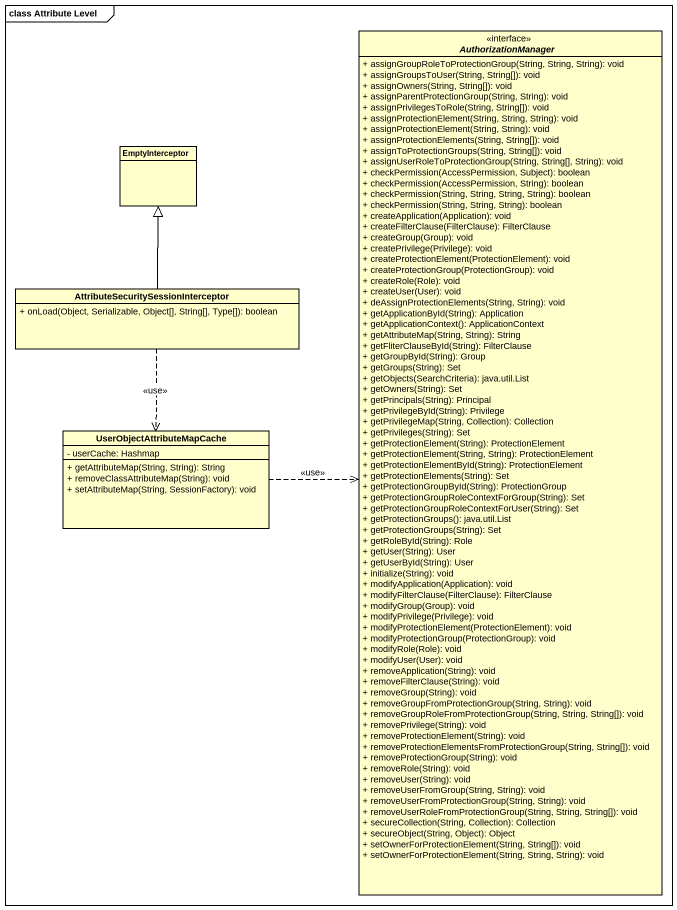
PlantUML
@startuml
mainframe class Attribute Level
hide circle
hide empty members
skinparam classAttributeIconSize 0
interface AuthorizationManager <<interface>> {
  + assignGroupRoleToProtectionGroup(String, String, String): void
  + assignGroupsToUser(String, String[]): void
  + assignOwners(String, String[]): void
  + assignParentProtectionGroup(String, String): void
  + assignPrivilegesToRole(String, String[]): void
  + assignProtectionElement(String, String, String): void
  + assignProtectionElement(String, String): void
  + assignProtectionElements(String, String[]): void
  + assignToProtectionGroups(String, String[]): void
  + assignUserRoleToProtectionGroup(String, String[], String): void
  + checkPermission(AccessPermission, Subject): boolean
  + checkPermission(AccessPermission, String): boolean
  + checkPermission(String, String, String, String): boolean
  + checkPermission(String, String, String): boolean
  + createApplication(Application): void
  + createFilterClause(FilterClause): FilterClause
  + createGroup(Group): void
  + createPrivilege(Privilege): void
  + createProtectionElement(ProtectionElement): void
  + createProtectionGroup(ProtectionGroup): void
  + createRole(Role): void
  + createUser(User): void
  + deAssignProtectionElements(String, String): void
  + getApplicationById(String): Application
  + getApplicationContext(): ApplicationContext
  + getAttributeMap(String, String): String
  + getFliterClauseById(String): FilterClause
  + getGroupById(String): Group
  + getGroups(String): Set
  + getObjects(SearchCriteria): java.util.List
  + getOwners(String): Set
  + getPrincipals(String): Principal
  + getPrivilegeById(String): Privilege
  + getPrivilegeMap(String, Collection): Collection
  + getPrivileges(String): Set
  + getProtectionElement(String): ProtectionElement
  + getProtectionElement(String, String): ProtectionElement
  + getProtectionElementById(String): ProtectionElement
  + getProtectionElements(String): Set
  + getProtectionGroupById(String): ProtectionGroup
  + getProtectionGroupRoleContextForGroup(String): Set
  + getProtectionGroupRoleContextForUser(String): Set
  + getProtectionGroups(): java.util.List
  + getProtectionGroups(String): Set
  + getRoleById(String): Role
  + getUser(String): User
  + getUserById(String): User
  + initialize(String): void
  + modifyApplication(Application): void
  + modifyFilterClause(FilterClause): FilterClause
  + modifyGroup(Group): void
  + modifyPrivilege(Privilege): void
  + modifyProtectionElement(ProtectionElement): void
  + modifyProtectionGroup(ProtectionGroup): void
  + modifyRole(Role): void
  + modifyUser(User): void
  + removeApplication(String): void
  + removeFilterClause(String): void
  + removeGroup(String): void
  + removeGroupFromProtectionGroup(String, String): void
  + removeGroupRoleFromProtectionGroup(String, String, String[]): void
  + removePrivilege(String): void
  + removeProtectionElement(String): void
  + removeProtectionElementsFromProtectionGroup(String, String[]): void
  + removeProtectionGroup(String): void
  + removeRole(String): void
  + removeUser(String): void
  + removeUserFromGroup(String, String): void
  + removeUserFromProtectionGroup(String, String): void
  + removeUserRoleFromProtectionGroup(String, String, String[]): void
  + secureCollection(String, Collection): Collection
  + secureObject(String, Object): Object
  + setOwnerForProtectionElement(String, String[]): void
  + setOwnerForProtectionElement(String, String, String): void
}
class EmptyInterceptor
class "AttributeSecuritySessionInterceptor" as AttributeSecuritySessionInte {
  + onLoad(Object, Serializable, Object[], String[], Type[]): boolean
}
class UserObjectAttributeMapCache {
  - userCache: Hashmap
  + getAttributeMap(String, String): String
  + removeClassAttributeMap(String): void
  + setAttributeMap(String, SessionFactory): void
}
AttributeSecuritySessionInte -up-|> EmptyInterceptor
AttributeSecuritySessionInte ..> UserObjectAttributeMapCache : <<use>>
UserObjectAttributeMapCache .right.> AuthorizationManager : <<use>>
@enduml
